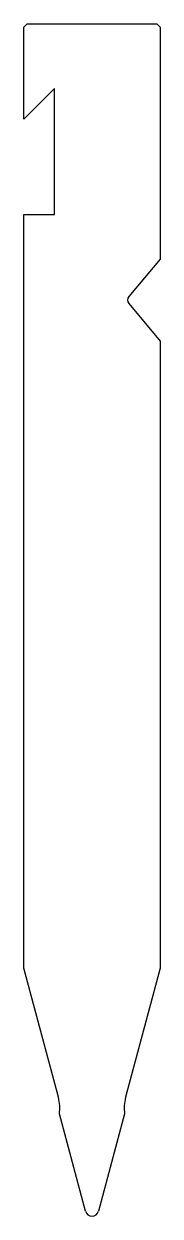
# Model space of a CAD drawing. Header units: metres. Extents: x -9 to 11, y -95 to 80.
import ezdxf

# ---------------------------------------------------------------- set-up
doc = ezdxf.new("R2010")
doc.units = ezdxf.units.M

msp = doc.modelspace()

# ---------------------------------------------------------------- linework, layer by layer
for p, q in [((-8.184853, 80.410413), (-8.684853, 79.910413)), ((-8.684853, 66.410413), (-8.684853, 79.910413)), ((-8.184853, 80.410413), (10.815147, 80.410413)), ((11.315147, 79.910413), (10.815147, 80.410413)), ((11.315147, 79.910413), (11.315147, 45.872006)), ((-4.184853, 70.910413), (-8.684853, 66.410413)), ((-4.184853, 52.410413), (-4.184853, 70.910413)), ((-8.684853, -58.201444), (-8.684853, 52.410413)), ((-8.684853, 52.410413), (-4.184853, 52.410413)), ((11.315147, 45.872006), (6.702311, 40.374643)), ((6.702311, 39.346183), (11.315147, 33.84882)), ((11.315147, 33.84882), (11.315147, -58.201444)), ((-3.609298, -77.143673), (-8.684853, -58.201444)), ((11.315147, -58.201444), (6.239592, -77.143673)), ((0.349221, -93.848406), (-3.471585, -79.588962)), ((6.101879, -79.588962), (2.281073, -93.848406))]:
    msp.add_line(p, q)
for centre, radius, start, end in [((7.315147, 39.860413), 0.8, 140, 220), ((-9.404853, -78.696587), 6, 351.446709, 15), ((12.035147, -78.696587), 6, 165, 188.553291), ((1.315147, -93.589587), 1, 195, 345)]:
    msp.add_arc(centre, radius, start, end)

doc.saveas('drawing.dxf')
